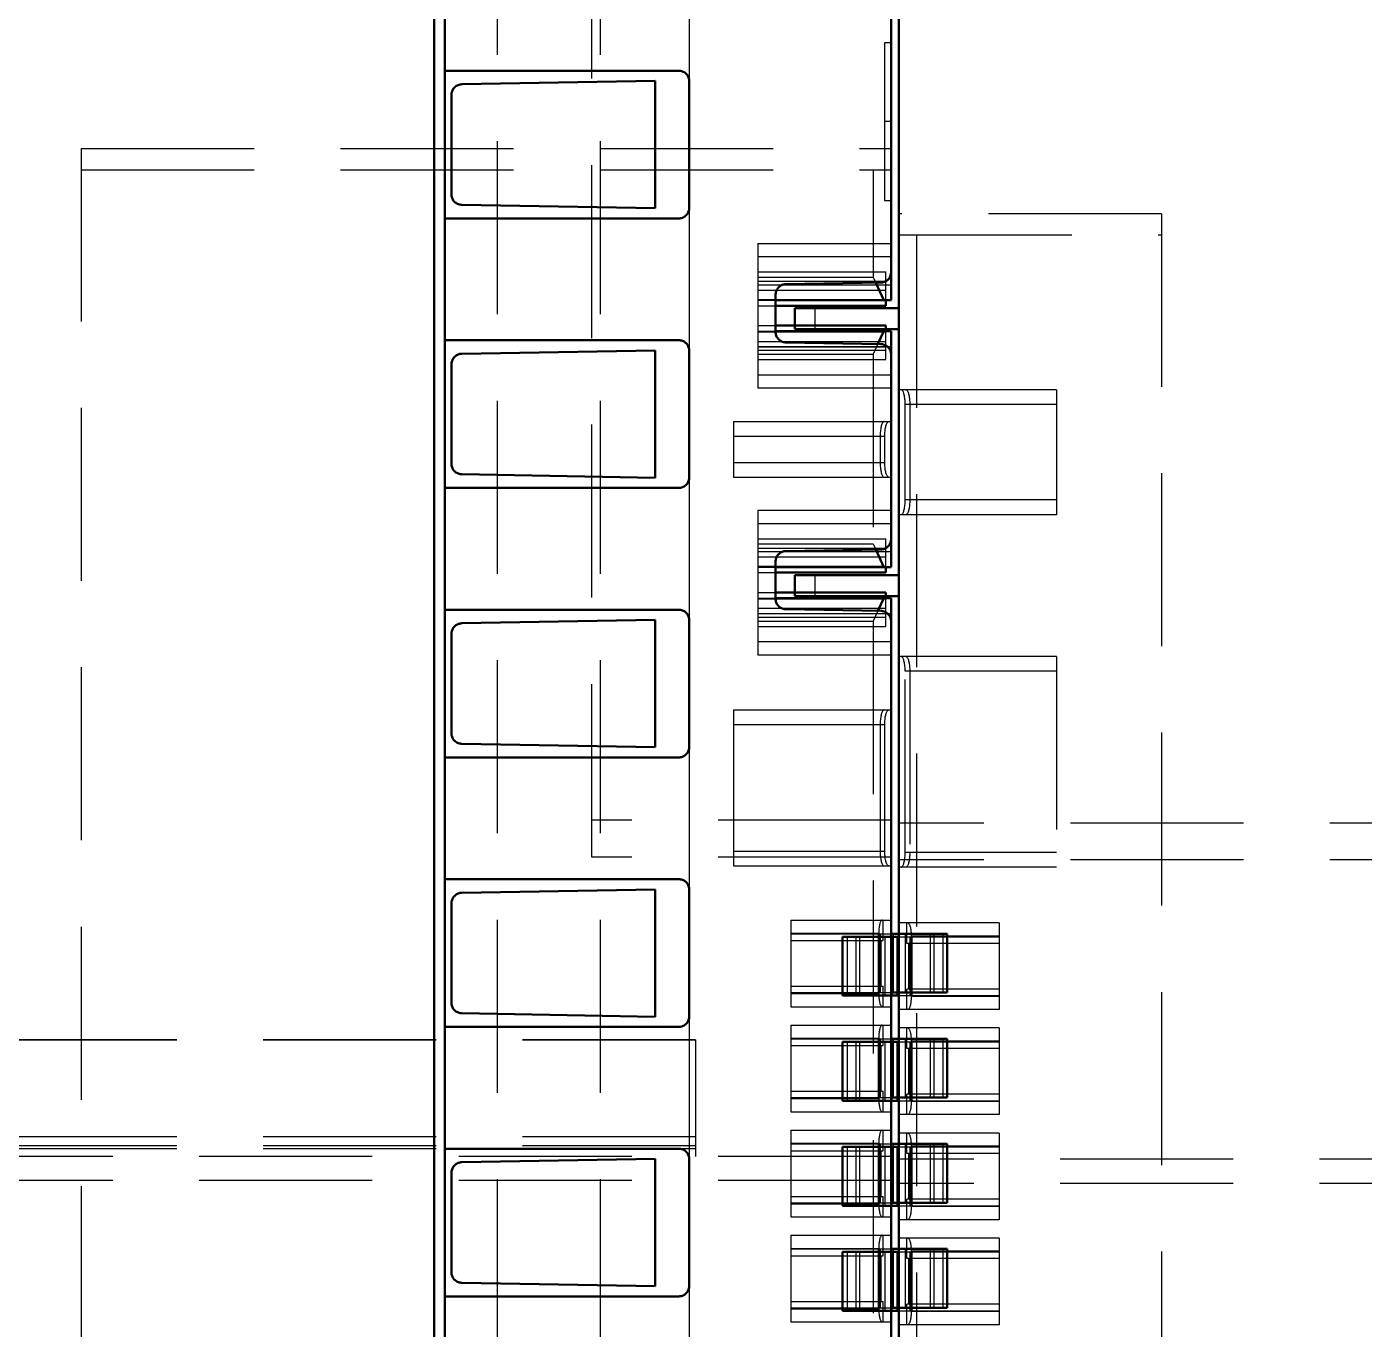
# Model space of a CAD drawing. Extents: x -891 to 6596, y -1 to 298.
# Drawn here: x -326.95 to -323.083, y 171.118 to 174.883 of the extents above; entities that cross this region are included whole.
import ezdxf

# ---------------------------------------------------------------- set-up
doc = ezdxf.new("R2010")
doc.units = 0
doc.header["$MEASUREMENT"] = 0
doc.linetypes.add('Center', pattern=[1.5, 0.45, -0.5, 0.05, -0.5])
doc.linetypes.add('DASHED', pattern=[0.75, 0.5, -0.25])
for name, color, linetype, lineweight in [('AM_0', 7, 'Continuous', 50), ('AM_4', 3, 'Continuous', 25), ('AM_7', 7, 'Center', 25), ('AM_9', 6, 'DASHED', 25)]:
    doc.layers.add(name, color=color, linetype=linetype, lineweight=lineweight)

msp = doc.modelspace()

# ---------------------------------------------------------------- linework, layer by layer
at = {"layer": 'AM_0'}
for p, q in [((-324.4288, 184.0919), (-324.4288, 164.503)), ((-324.4511, 184.0537), (-324.4511, 174.0926)), ((-325.7721, 165.2096), (-325.7721, 180.092)), ((-325.7417, 180.092), (-325.7417, 164.9667)), ((-325.065, 174.7559), (-325.7417, 174.7559)), ((-325.1335, 174.7264), (-325.6923, 174.7166)), ((-325.1335, 174.3585), (-325.1335, 174.7264)), ((-325.0346, 174.3594), (-325.0346, 174.7255)), ((-325.7222, 174.6862), (-325.7222, 174.3987)), ((-325.6923, 174.3683), (-325.1335, 174.3585)), ((-325.7417, 174.329), (-325.065, 174.329)), ((-324.4809, 174.1435), (-324.7553, 174.1387)), ((-324.4953, 174.1432), (-324.4718, 174.0926)), ((-324.7851, 174.1083), (-324.7851, 174.001)), ((-324.7851, 174.0926), (-324.4511, 174.0926)), ((-324.4659, 174.0767), (-324.4659, 174.0926)), ((-324.7851, 174.0767), (-324.4659, 174.0767)), ((-324.7295, 174.0693), (-324.4288, 174.0693)), ((-324.7295, 174.0693), (-324.7295, 174.0086)), ((-324.7851, 174.019), (-324.4659, 174.019)), ((-324.4511, 174.003), (-324.7851, 174.003)), ((-324.7295, 174.0086), (-324.4288, 174.0086)), ((-324.4718, 174.003), (-324.489, 173.966)), ((-324.4659, 174.003), (-324.4659, 174.019)), ((-324.4511, 174.003), (-324.4511, 173.3212)), ((-325.065, 173.9769), (-325.7417, 173.9769)), ((-324.7553, 173.9706), (-324.4809, 173.9658)), ((-325.1335, 173.9474), (-325.6923, 173.9376)), ((-325.1335, 173.5796), (-325.1335, 173.9474)), ((-325.0346, 173.5804), (-325.0346, 173.9465)), ((-325.7222, 173.9073), (-325.7222, 173.6197)), ((-325.6923, 173.5893), (-325.1335, 173.5796)), ((-325.7417, 173.5501), (-325.065, 173.5501)), ((-324.4809, 173.3721), (-324.7553, 173.3673)), ((-324.4953, 173.3719), (-324.4718, 173.3212)), ((-324.7851, 173.3369), (-324.7851, 173.2296)), ((-324.7851, 173.3212), (-324.4511, 173.3212)), ((-324.4659, 173.3053), (-324.4659, 173.3212)), ((-324.7851, 173.3053), (-324.4659, 173.3053)), ((-324.7295, 173.2979), (-324.4288, 173.2979)), ((-324.7295, 173.2979), (-324.7295, 173.2372)), ((-324.7851, 173.2476), (-324.4659, 173.2476)), ((-324.4511, 173.2316), (-324.7851, 173.2316)), ((-324.7295, 173.2372), (-324.4288, 173.2372)), ((-324.4718, 173.2316), (-324.489, 173.1946)), ((-324.4659, 173.2316), (-324.4659, 173.2476)), ((-324.4511, 173.2316), (-324.4511, 168.693)), ((-325.065, 173.1979), (-325.7417, 173.1979)), ((-324.7553, 173.1992), (-324.4809, 173.1945)), ((-325.1335, 173.1684), (-325.6923, 173.1587)), ((-325.1335, 172.8006), (-325.1335, 173.1684)), ((-325.0346, 172.8015), (-325.0346, 173.1676)), ((-325.7222, 173.1283), (-325.7222, 172.8407)), ((-325.6923, 172.8104), (-325.1335, 172.8006)), ((-325.7417, 172.7711), (-325.065, 172.7711)), ((-325.065, 172.419), (-325.7417, 172.419)), ((-325.1335, 172.3895), (-325.6923, 172.3797)), ((-325.1335, 172.0216), (-325.1335, 172.3895)), ((-325.0346, 172.0225), (-325.0346, 172.3886)), ((-325.7222, 172.3493), (-325.7222, 172.0618)), ((-324.5913, 172.2525), (-324.5913, 172.0824)), ((-324.5913, 172.2525), (-324.4288, 172.2525)), ((-324.4511, 172.2614), (-324.2886, 172.2614)), ((-324.2886, 172.0913), (-324.2886, 172.2614)), ((-324.5913, 172.0824), (-324.4288, 172.0824)), ((-324.4511, 172.0913), (-324.2886, 172.0913)), ((-325.6923, 172.0314), (-325.1335, 172.0216)), ((-325.7417, 171.9921), (-325.065, 171.9921)), ((-324.4511, 171.9577), (-324.2886, 171.9577)), ((-324.2886, 171.7876), (-324.2886, 171.9577)), ((-324.5913, 171.9488), (-324.5913, 171.7787)), ((-324.5913, 171.9488), (-324.4288, 171.9488)), ((-324.5913, 171.7787), (-324.4288, 171.7787)), ((-324.4511, 171.7876), (-324.2886, 171.7876)), ((-324.5913, 171.6451), (-324.5913, 171.475)), ((-324.5913, 171.6451), (-324.4288, 171.6451)), ((-324.4511, 171.654), (-324.2886, 171.654)), ((-324.2886, 171.4839), (-324.2886, 171.654)), ((-325.065, 171.64), (-325.7417, 171.64)), ((-325.1335, 171.6105), (-325.6923, 171.6007)), ((-325.1335, 171.2427), (-325.1335, 171.6105)), ((-325.0346, 171.2435), (-325.0346, 171.6096)), ((-325.7222, 171.5704), (-325.7222, 171.2828)), ((-324.5913, 171.475), (-324.4288, 171.475)), ((-324.4511, 171.4839), (-324.2886, 171.4839)), ((-324.5913, 171.3414), (-324.5913, 171.1713)), ((-324.5913, 171.3414), (-324.4288, 171.3414)), ((-324.4511, 171.3503), (-324.2886, 171.3503)), ((-324.2886, 171.1802), (-324.2886, 171.3503)), ((-325.6923, 171.2524), (-325.1335, 171.2427)), ((-325.7417, 171.2132), (-325.065, 171.2132)), ((-324.4511, 171.1802), (-324.2886, 171.1802)), ((-324.5913, 171.1713), (-324.4288, 171.1713))]:
    msp.add_line(p, q, dxfattribs=at)
for points in [[(-325.0346, 174.7255), (-325.0347, 174.7282), (-325.0351, 174.7308), (-325.0356, 174.7334), (-325.0364, 174.7359), (-325.0374, 174.7383), (-325.0387, 174.7407), (-325.0401, 174.7429), (-325.0417, 174.745), (-325.0435, 174.747), (-325.0454, 174.7488), (-325.0475, 174.7504), (-325.0498, 174.7518), (-325.0521, 174.753), (-325.0546, 174.754), (-325.0571, 174.7548), (-325.0597, 174.7554), (-325.0623, 174.7558), (-325.065, 174.7559)], [(-325.6923, 174.7166), (-325.695, 174.7165), (-325.6976, 174.7161), (-325.7002, 174.7154), (-325.7027, 174.7146), (-325.7051, 174.7135), (-325.7074, 174.7123), (-325.7096, 174.7108), (-325.7117, 174.7092), (-325.7136, 174.7073), (-325.7154, 174.7054), (-325.717, 174.7032), (-325.7183, 174.701), (-325.7195, 174.6986), (-325.7205, 174.6961), (-325.7213, 174.6936), (-325.7218, 174.691), (-325.7221, 174.6884), (-325.7222, 174.6862)], [(-325.7222, 174.3987), (-325.722, 174.396), (-325.7217, 174.3934), (-325.7211, 174.3908), (-325.7203, 174.3883), (-325.7193, 174.3858), (-325.7181, 174.3835), (-325.7167, 174.3812), (-325.7151, 174.3791), (-325.7133, 174.3772), (-325.7113, 174.3754), (-325.7092, 174.3738), (-325.707, 174.3724), (-325.7046, 174.3711), (-325.7022, 174.3701), (-325.6996, 174.3693), (-325.6971, 174.3688), (-325.6944, 174.3684), (-325.6923, 174.3683)], [(-325.065, 174.329), (-325.0623, 174.3292), (-325.0597, 174.3295), (-325.0571, 174.3301), (-325.0546, 174.3309), (-325.0521, 174.3319), (-325.0498, 174.3331), (-325.0475, 174.3345), (-325.0454, 174.3361), (-325.0435, 174.3379), (-325.0417, 174.3399), (-325.0401, 174.342), (-325.0387, 174.3442), (-325.0374, 174.3466), (-325.0364, 174.349), (-325.0356, 174.3515), (-325.0351, 174.3541), (-325.0347, 174.3568), (-325.0346, 174.3594)], [(-324.4809, 174.1435), (-324.4782, 174.1436), (-324.4756, 174.144), (-324.4731, 174.1447), (-324.4705, 174.1455), (-324.4681, 174.1465), (-324.4658, 174.1478), (-324.4636, 174.1493), (-324.4615, 174.1509), (-324.4596, 174.1527), (-324.4578, 174.1547), (-324.4562, 174.1569), (-324.4549, 174.1591), (-324.4537, 174.1615), (-324.4527, 174.164), (-324.452, 174.1665), (-324.4514, 174.1691), (-324.4511, 174.1717), (-324.4511, 174.1738)], [(-324.7553, 174.1387), (-324.7579, 174.1385), (-324.7605, 174.1381), (-324.7631, 174.1375), (-324.7656, 174.1367), (-324.7681, 174.1356), (-324.7704, 174.1344), (-324.7726, 174.1329), (-324.7747, 174.1312), (-324.7766, 174.1294), (-324.7783, 174.1274), (-324.7799, 174.1253), (-324.7813, 174.123), (-324.7825, 174.1207), (-324.7835, 174.1182), (-324.7842, 174.1157), (-324.7847, 174.1131), (-324.785, 174.1104), (-324.7851, 174.1083)], [(-325.0346, 173.9465), (-325.0347, 173.9492), (-325.0351, 173.9518), (-325.0356, 173.9544), (-325.0364, 173.9569), (-325.0374, 173.9594), (-325.0387, 173.9617), (-325.0401, 173.964), (-325.0417, 173.9661), (-325.0435, 173.968), (-325.0454, 173.9698), (-325.0475, 173.9714), (-325.0498, 173.9728), (-325.0521, 173.9741), (-325.0546, 173.9751), (-325.0571, 173.9759), (-325.0597, 173.9764), (-325.0623, 173.9768), (-325.065, 173.9769)], [(-324.7851, 174.001), (-324.785, 173.9983), (-324.7847, 173.9957), (-324.7841, 173.9931), (-324.7833, 173.9906), (-324.7823, 173.9881), (-324.781, 173.9858), (-324.7796, 173.9836), (-324.778, 173.9815), (-324.7762, 173.9795), (-324.7743, 173.9777), (-324.7722, 173.9761), (-324.7699, 173.9747), (-324.7676, 173.9735), (-324.7651, 173.9724), (-324.7626, 173.9716), (-324.76, 173.9711), (-324.7574, 173.9707), (-324.7553, 173.9706)], [(-324.4511, 173.9355), (-324.4512, 173.9381), (-324.4515, 173.9407), (-324.4521, 173.9433), (-324.4529, 173.9459), (-324.4539, 173.9483), (-324.4551, 173.9506), (-324.4565, 173.9529), (-324.4582, 173.955), (-324.46, 173.9569), (-324.4619, 173.9587), (-324.464, 173.9603), (-324.4662, 173.9618), (-324.4686, 173.963), (-324.471, 173.964), (-324.4736, 173.9648), (-324.4762, 173.9654), (-324.4788, 173.9657), (-324.4809, 173.9658)], [(-325.6923, 173.9376), (-325.695, 173.9375), (-325.6976, 173.9371), (-325.7002, 173.9365), (-325.7027, 173.9356), (-325.7051, 173.9346), (-325.7074, 173.9333), (-325.7096, 173.9319), (-325.7117, 173.9302), (-325.7136, 173.9284), (-325.7154, 173.9264), (-325.717, 173.9243), (-325.7183, 173.922), (-325.7195, 173.9196), (-325.7205, 173.9172), (-325.7213, 173.9146), (-325.7218, 173.912), (-325.7221, 173.9094), (-325.7222, 173.9073)], [(-325.7222, 173.6197), (-325.722, 173.6171), (-325.7217, 173.6144), (-325.7211, 173.6118), (-325.7203, 173.6093), (-325.7193, 173.6069), (-325.7181, 173.6045), (-325.7167, 173.6023), (-325.7151, 173.6002), (-325.7133, 173.5982), (-325.7113, 173.5964), (-325.7092, 173.5948), (-325.707, 173.5934), (-325.7046, 173.5922), (-325.7022, 173.5912), (-325.6996, 173.5904), (-325.6971, 173.5898), (-325.6944, 173.5894), (-325.6923, 173.5893)], [(-325.065, 173.5501), (-325.0623, 173.5502), (-325.0597, 173.5505), (-325.0571, 173.5511), (-325.0546, 173.5519), (-325.0521, 173.5529), (-325.0498, 173.5541), (-325.0475, 173.5556), (-325.0454, 173.5572), (-325.0435, 173.559), (-325.0417, 173.5609), (-325.0401, 173.563), (-325.0387, 173.5653), (-325.0374, 173.5676), (-325.0364, 173.5701), (-325.0356, 173.5726), (-325.0351, 173.5752), (-325.0347, 173.5778), (-325.0346, 173.5804)], [(-324.4809, 173.3721), (-324.4782, 173.3723), (-324.4756, 173.3727), (-324.4731, 173.3733), (-324.4705, 173.3741), (-324.4681, 173.3752), (-324.4658, 173.3764), (-324.4636, 173.3779), (-324.4615, 173.3795), (-324.4596, 173.3814), (-324.4578, 173.3834), (-324.4562, 173.3855), (-324.4549, 173.3877), (-324.4537, 173.3901), (-324.4527, 173.3926), (-324.452, 173.3951), (-324.4514, 173.3977), (-324.4511, 173.4003), (-324.4511, 173.4025)], [(-324.7553, 173.3673), (-324.7579, 173.3672), (-324.7605, 173.3668), (-324.7631, 173.3661), (-324.7656, 173.3653), (-324.7681, 173.3642), (-324.7704, 173.363), (-324.7726, 173.3615), (-324.7747, 173.3599), (-324.7766, 173.358), (-324.7783, 173.3561), (-324.7799, 173.3539), (-324.7813, 173.3517), (-324.7825, 173.3493), (-324.7835, 173.3468), (-324.7842, 173.3443), (-324.7847, 173.3417), (-324.785, 173.3391), (-324.7851, 173.3369)], [(-324.7851, 173.2296), (-324.785, 173.227), (-324.7847, 173.2243), (-324.7841, 173.2217), (-324.7833, 173.2192), (-324.7823, 173.2168), (-324.781, 173.2144), (-324.7796, 173.2122), (-324.778, 173.2101), (-324.7762, 173.2081), (-324.7743, 173.2063), (-324.7722, 173.2047), (-324.7699, 173.2033), (-324.7676, 173.2021), (-324.7651, 173.2011), (-324.7626, 173.2003), (-324.76, 173.1997), (-324.7574, 173.1994), (-324.7553, 173.1992)], [(-325.0346, 173.1676), (-325.0347, 173.1702), (-325.0351, 173.1728), (-325.0356, 173.1754), (-325.0364, 173.178), (-325.0374, 173.1804), (-325.0387, 173.1828), (-325.0401, 173.185), (-325.0417, 173.1871), (-325.0435, 173.189), (-325.0454, 173.1908), (-325.0475, 173.1924), (-325.0498, 173.1939), (-325.0521, 173.1951), (-325.0546, 173.1961), (-325.0571, 173.1969), (-325.0597, 173.1975), (-325.0623, 173.1978), (-325.065, 173.1979)], [(-324.4511, 173.1641), (-324.4512, 173.1667), (-324.4515, 173.1694), (-324.4521, 173.1719), (-324.4529, 173.1745), (-324.4539, 173.1769), (-324.4551, 173.1793), (-324.4565, 173.1815), (-324.4582, 173.1836), (-324.46, 173.1856), (-324.4619, 173.1874), (-324.464, 173.189), (-324.4662, 173.1904), (-324.4686, 173.1916), (-324.471, 173.1926), (-324.4736, 173.1934), (-324.4762, 173.194), (-324.4788, 173.1943), (-324.4809, 173.1945)], [(-325.6923, 173.1587), (-325.695, 173.1585), (-325.6976, 173.1581), (-325.7002, 173.1575), (-325.7027, 173.1567), (-325.7051, 173.1556), (-325.7074, 173.1543), (-325.7096, 173.1529), (-325.7117, 173.1512), (-325.7136, 173.1494), (-325.7154, 173.1474), (-325.717, 173.1453), (-325.7183, 173.143), (-325.7195, 173.1407), (-325.7205, 173.1382), (-325.7213, 173.1357), (-325.7218, 173.1331), (-325.7221, 173.1304), (-325.7222, 173.1283)], [(-325.7222, 172.8407), (-325.722, 172.8381), (-325.7217, 172.8355), (-325.7211, 172.8329), (-325.7203, 172.8303), (-325.7193, 172.8279), (-325.7181, 172.8255), (-325.7167, 172.8233), (-325.7151, 172.8212), (-325.7133, 172.8193), (-325.7113, 172.8175), (-325.7092, 172.8159), (-325.707, 172.8144), (-325.7046, 172.8132), (-325.7022, 172.8122), (-325.6996, 172.8114), (-325.6971, 172.8108), (-325.6944, 172.8105), (-325.6923, 172.8104)], [(-325.065, 172.7711), (-325.0623, 172.7712), (-325.0597, 172.7716), (-325.0571, 172.7721), (-325.0546, 172.7729), (-325.0521, 172.7739), (-325.0498, 172.7752), (-325.0475, 172.7766), (-325.0454, 172.7782), (-325.0435, 172.78), (-325.0417, 172.7819), (-325.0401, 172.7841), (-325.0387, 172.7863), (-325.0374, 172.7886), (-325.0364, 172.7911), (-325.0356, 172.7936), (-325.0351, 172.7962), (-325.0347, 172.7988), (-325.0346, 172.8015)], [(-325.0346, 172.3886), (-325.0347, 172.3912), (-325.0351, 172.3939), (-325.0356, 172.3965), (-325.0364, 172.399), (-325.0374, 172.4014), (-325.0387, 172.4038), (-325.0401, 172.406), (-325.0417, 172.4081), (-325.0435, 172.4101), (-325.0454, 172.4119), (-325.0475, 172.4135), (-325.0498, 172.4149), (-325.0521, 172.4161), (-325.0546, 172.4171), (-325.0571, 172.4179), (-325.0597, 172.4185), (-325.0623, 172.4189), (-325.065, 172.419)], [(-325.6923, 172.3797), (-325.695, 172.3795), (-325.6976, 172.3792), (-325.7002, 172.3785), (-325.7027, 172.3777), (-325.7051, 172.3766), (-325.7074, 172.3754), (-325.7096, 172.3739), (-325.7117, 172.3723), (-325.7136, 172.3704), (-325.7154, 172.3685), (-325.717, 172.3663), (-325.7183, 172.3641), (-325.7195, 172.3617), (-325.7205, 172.3592), (-325.7213, 172.3567), (-325.7218, 172.3541), (-325.7221, 172.3515), (-325.7222, 172.3493)], [(-325.7222, 172.0618), (-325.722, 172.0591), (-325.7217, 172.0565), (-325.7211, 172.0539), (-325.7203, 172.0514), (-325.7193, 172.0489), (-325.7181, 172.0466), (-325.7167, 172.0443), (-325.7151, 172.0422), (-325.7133, 172.0403), (-325.7113, 172.0385), (-325.7092, 172.0369), (-325.707, 172.0355), (-325.7046, 172.0342), (-325.7022, 172.0332), (-325.6996, 172.0324), (-325.6971, 172.0319), (-325.6944, 172.0315), (-325.6923, 172.0314)], [(-325.065, 171.9921), (-325.0623, 171.9922), (-325.0597, 171.9926), (-325.0571, 171.9932), (-325.0546, 171.994), (-325.0521, 171.995), (-325.0498, 171.9962), (-325.0475, 171.9976), (-325.0454, 171.9992), (-325.0435, 172.001), (-325.0417, 172.003), (-325.0401, 172.0051), (-325.0387, 172.0073), (-325.0374, 172.0097), (-325.0364, 172.0121), (-325.0356, 172.0146), (-325.0351, 172.0172), (-325.0347, 172.0199), (-325.0346, 172.0225)], [(-325.0346, 171.6096), (-325.0347, 171.6123), (-325.0351, 171.6149), (-325.0356, 171.6175), (-325.0364, 171.62), (-325.0374, 171.6225), (-325.0387, 171.6248), (-325.0401, 171.6271), (-325.0417, 171.6292), (-325.0435, 171.6311), (-325.0454, 171.6329), (-325.0475, 171.6345), (-325.0498, 171.6359), (-325.0521, 171.6372), (-325.0546, 171.6382), (-325.0571, 171.639), (-325.0597, 171.6395), (-325.0623, 171.6399), (-325.065, 171.64)], [(-325.6923, 171.6007), (-325.695, 171.6006), (-325.6976, 171.6002), (-325.7002, 171.5996), (-325.7027, 171.5987), (-325.7051, 171.5977), (-325.7074, 171.5964), (-325.7096, 171.5949), (-325.7117, 171.5933), (-325.7136, 171.5915), (-325.7154, 171.5895), (-325.717, 171.5874), (-325.7183, 171.5851), (-325.7195, 171.5827), (-325.7205, 171.5803), (-325.7213, 171.5777), (-325.7218, 171.5751), (-325.7221, 171.5725), (-325.7222, 171.5704)], [(-325.7222, 171.2828), (-325.722, 171.2801), (-325.7217, 171.2775), (-325.7211, 171.2749), (-325.7203, 171.2724), (-325.7193, 171.27), (-325.7181, 171.2676), (-325.7167, 171.2654), (-325.7151, 171.2633), (-325.7133, 171.2613), (-325.7113, 171.2595), (-325.7092, 171.2579), (-325.707, 171.2565), (-325.7046, 171.2553), (-325.7022, 171.2543), (-325.6996, 171.2535), (-325.6971, 171.2529), (-325.6944, 171.2525), (-325.6923, 171.2524)], [(-325.065, 171.2132), (-325.0623, 171.2133), (-325.0597, 171.2136), (-325.0571, 171.2142), (-325.0546, 171.215), (-325.0521, 171.216), (-325.0498, 171.2172), (-325.0475, 171.2187), (-325.0454, 171.2203), (-325.0435, 171.2221), (-325.0417, 171.224), (-325.0401, 171.2261), (-325.0387, 171.2283), (-325.0374, 171.2307), (-325.0364, 171.2331), (-325.0356, 171.2357), (-325.0351, 171.2383), (-325.0347, 171.2409), (-325.0346, 171.2435)]]:
    msp.add_lwpolyline(points, dxfattribs=at)
at = {"layer": 'AM_4'}
for p, q in [((-324.6718, 174.0693), (-324.6718, 174.0086)), ((-324.6718, 173.2979), (-324.6718, 173.2372)), ((-324.5782, 172.2525), (-324.5782, 172.0824)), ((-324.3017, 172.2614), (-324.3017, 172.0913)), ((-324.3017, 171.9577), (-324.3017, 171.7876)), ((-324.5782, 171.9488), (-324.5782, 171.7787)), ((-324.5782, 171.6451), (-324.5782, 171.475)), ((-324.3017, 171.654), (-324.3017, 171.4839)), ((-324.5782, 171.3414), (-324.5782, 171.1713)), ((-324.3017, 171.3503), (-324.3017, 171.1802))]:
    msp.add_line(p, q, dxfattribs=at)
at = {"layer": 'AM_7'}
msp.add_line((-324.4501, 174.6089), (-324.4713, 174.6089), dxfattribs=at)
at = {"layer": 'AM_9'}
for p, q in [((-325.5899, 179.0519), (-325.5899, 165.2096)), ((-325.2923, 179.0519), (-325.2923, 165.2096)), ((-325.3166, 172.483), (-325.3166, 176.1273)), ((-325.0346, 175.1384), (-325.0346, 174.7255)), ((-324.4511, 174.8367), (-324.4703, 174.8367)), ((-324.4703, 174.8367), (-324.4703, 174.3811)), ((-326.7925, 174.5314), (-326.7925, 167.3917)), ((-326.7925, 174.5314), (-324.4511, 174.5314)), ((-326.7925, 174.4692), (-324.4511, 174.4692)), ((-324.5027, 174.4692), (-324.5027, 174.1592)), ((-325.0346, 174.3594), (-325.0346, 173.9465)), ((-324.4703, 174.3811), (-324.4511, 174.3811)), ((-323.6696, 174.3426), (-324.4288, 174.3426)), ((-323.6696, 174.3426), (-323.6696, 167.5642)), ((-324.4288, 174.2819), (-323.6696, 174.2819)), ((-324.3772, 174.2819), (-324.3772, 167.625)), ((-324.8367, 174.2566), (-324.4511, 174.2566)), ((-324.8367, 174.2566), (-324.8367, 173.839)), ((-324.8367, 174.2186), (-324.4511, 174.2186)), ((-324.8367, 174.1746), (-324.4659, 174.1746)), ((-324.8367, 174.1592), (-324.5027, 174.1592)), ((-324.5027, 174.1592), (-324.4953, 174.1432)), ((-324.4659, 174.0926), (-324.4659, 174.1746)), ((-324.8367, 174.1476), (-324.4659, 174.1476)), ((-324.8367, 174.1374), (-324.4659, 174.1374)), ((-324.8367, 174.1373), (-324.4511, 174.1373)), ((-324.8367, 174.122), (-324.4659, 174.122)), ((-324.8367, 174.095), (-324.4659, 174.095)), ((-324.8367, 174.0926), (-324.7851, 174.0926)), ((-324.8367, 174.0767), (-324.7851, 174.0767)), ((-324.8367, 174.019), (-324.7851, 174.019)), ((-324.8367, 174.003), (-324.7851, 174.003)), ((-324.4659, 173.921), (-324.4659, 174.003)), ((-324.8367, 174.0007), (-324.4659, 174.0007)), ((-324.8367, 173.9736), (-324.4659, 173.9736)), ((-324.489, 173.966), (-324.5027, 173.9364)), ((-324.8367, 173.9583), (-324.4511, 173.9583)), ((-324.8367, 173.9582), (-324.4659, 173.9582)), ((-324.8367, 173.9481), (-324.4659, 173.9481)), ((-324.8367, 173.9364), (-324.5027, 173.9364)), ((-324.5027, 173.9364), (-324.5027, 173.3879)), ((-324.8367, 173.921), (-324.4659, 173.921)), ((-324.8367, 173.877), (-324.4511, 173.877)), ((-324.8367, 173.839), (-324.4511, 173.839)), ((-323.9733, 173.8339), (-324.4288, 173.8339)), ((-323.9733, 173.8339), (-323.9733, 173.4725)), ((-323.9733, 173.7914), (-324.4105, 173.7914)), ((-324.4105, 173.5151), (-324.4105, 173.7914)), ((-324.3971, 173.7914), (-324.3971, 173.5151)), ((-324.9066, 173.7419), (-324.9066, 173.5809)), ((-324.9066, 173.7419), (-324.4511, 173.7419)), ((-324.9066, 173.6993), (-324.4693, 173.6993)), ((-324.4828, 173.6993), (-324.4828, 173.6234)), ((-324.4693, 173.6234), (-324.4693, 173.6993)), ((-324.9066, 173.6234), (-324.4693, 173.6234)), ((-325.0346, 173.5804), (-325.0346, 173.1676)), ((-324.9066, 173.5809), (-324.4511, 173.5809)), ((-323.9733, 173.5151), (-324.4105, 173.5151)), ((-324.8367, 173.4852), (-324.4511, 173.4852)), ((-324.8367, 173.4852), (-324.8367, 173.0677)), ((-323.9733, 173.4725), (-324.4288, 173.4725)), ((-324.8367, 173.4473), (-324.4511, 173.4473)), ((-324.8367, 173.4032), (-324.4659, 173.4032)), ((-324.8367, 173.3879), (-324.5027, 173.3879)), ((-324.5027, 173.3879), (-324.4953, 173.3719)), ((-324.4659, 173.3212), (-324.4659, 173.4032)), ((-324.8367, 173.3762), (-324.4659, 173.3762)), ((-324.8367, 173.366), (-324.4659, 173.366)), ((-324.8367, 173.3659), (-324.4511, 173.3659)), ((-324.8367, 173.3506), (-324.4659, 173.3506)), ((-324.8367, 173.3236), (-324.4659, 173.3236)), ((-324.8367, 173.3212), (-324.7851, 173.3212)), ((-324.8367, 173.3053), (-324.7851, 173.3053)), ((-324.8367, 173.2476), (-324.7851, 173.2476)), ((-324.8367, 173.2316), (-324.7851, 173.2316)), ((-324.8367, 173.2293), (-324.4659, 173.2293)), ((-324.4659, 173.1497), (-324.4659, 173.2316)), ((-324.8367, 173.2023), (-324.4659, 173.2023)), ((-324.489, 173.1946), (-324.5027, 173.165)), ((-324.8367, 173.1869), (-324.4659, 173.1869)), ((-324.8367, 173.1869), (-324.4511, 173.1869)), ((-324.8367, 173.1767), (-324.4659, 173.1767)), ((-324.8367, 173.165), (-324.5027, 173.165)), ((-324.5027, 173.165), (-324.5027, 168.7596)), ((-324.8367, 173.1497), (-324.4659, 173.1497)), ((-324.8367, 173.1056), (-324.4511, 173.1056)), ((-324.8367, 173.0677), (-324.4511, 173.0677)), ((-323.9733, 173.0626), (-324.4288, 173.0626)), ((-323.9733, 173.0626), (-323.9733, 172.4537)), ((-323.9733, 173.02), (-324.4105, 173.02)), ((-324.4105, 172.4962), (-324.4105, 173.02)), ((-324.3971, 173.02), (-324.3971, 172.4962)), ((-324.9066, 172.9082), (-324.4511, 172.9082)), ((-324.9066, 172.9082), (-324.9066, 172.4572)), ((-324.9066, 172.8657), (-324.4693, 172.8657)), ((-324.4828, 172.8657), (-324.4828, 172.4998)), ((-324.4693, 172.4998), (-324.4693, 172.8657)), ((-325.0346, 172.8015), (-325.0346, 172.3886)), ((-324.4511, 172.5893), (-325.3166, 172.5893)), ((-322.6826, 172.5812), (-324.4288, 172.5812)), ((-324.9066, 172.4998), (-324.4693, 172.4998)), ((-323.9733, 172.4962), (-324.4105, 172.4962)), ((-324.4511, 172.483), (-325.3166, 172.483)), ((-324.9066, 172.4572), (-324.4511, 172.4572)), ((-322.6826, 172.4749), (-324.4288, 172.4749)), ((-323.9733, 172.4537), (-324.4288, 172.4537)), ((-324.7411, 172.3008), (-324.4511, 172.3008)), ((-324.7411, 172.3008), (-324.7411, 172.0503)), ((-324.4738, 172.2416), (-324.4738, 172.3008)), ((-324.7411, 172.2629), (-324.4868, 172.2629)), ((-324.4868, 172.2629), (-324.4868, 172.0883)), ((-324.1388, 172.2927), (-324.4288, 172.2927)), ((-324.4061, 172.2335), (-324.4061, 172.2927)), ((-324.1388, 172.2927), (-324.1388, 172.0422)), ((-324.7411, 172.2614), (-324.4511, 172.2614)), ((-324.7411, 172.2416), (-324.4738, 172.2416)), ((-324.5533, 172.2525), (-324.5533, 172.0824)), ((-324.5421, 172.2525), (-324.5421, 172.0824)), ((-324.4885, 172.2614), (-324.4885, 172.0913)), ((-324.4829, 172.2614), (-324.4829, 172.0913)), ((-324.4799, 172.1095), (-324.4799, 172.2416)), ((-324.4696, 172.2525), (-324.4696, 172.0824)), ((-324.4524, 172.2614), (-324.4524, 172.0913)), ((-324.4491, 172.2525), (-324.4491, 172.0824)), ((-324.445, 172.2614), (-324.445, 172.0913)), ((-324.4349, 172.2525), (-324.4349, 172.0824)), ((-324.4308, 172.2614), (-324.4308, 172.0913)), ((-324.4288, 172.2525), (-324.1388, 172.2525)), ((-324.4275, 172.2525), (-324.4275, 172.0824)), ((-324.4102, 172.2614), (-324.4102, 172.0913)), ((-324.1388, 172.2335), (-324.4061, 172.2335)), ((-324.4, 172.1014), (-324.4, 172.2335)), ((-324.3969, 172.2525), (-324.3969, 172.0824)), ((-324.393, 172.2547), (-324.393, 172.0801)), ((-324.1388, 172.2547), (-324.393, 172.2547)), ((-324.3914, 172.2525), (-324.3914, 172.0824)), ((-324.3378, 172.2614), (-324.3378, 172.0913)), ((-324.3265, 172.0913), (-324.3265, 172.2614)), ((-324.7411, 172.1095), (-324.4738, 172.1095)), ((-324.4738, 172.0503), (-324.4738, 172.1095)), ((-324.7411, 172.0913), (-324.4511, 172.0913)), ((-324.7411, 172.0883), (-324.4868, 172.0883)), ((-324.4288, 172.0824), (-324.1388, 172.0824)), ((-324.1388, 172.1014), (-324.4061, 172.1014)), ((-324.4061, 172.0422), (-324.4061, 172.1014)), ((-324.1388, 172.0801), (-324.393, 172.0801)), ((-324.7411, 172.0503), (-324.4511, 172.0503)), ((-324.1388, 172.0422), (-324.4288, 172.0422)), ((-325.0346, 172.0225), (-325.0346, 171.6096)), ((-324.7411, 171.9971), (-324.4511, 171.9971)), ((-324.7411, 171.9971), (-324.7411, 171.7466)), ((-324.4738, 171.9379), (-324.4738, 171.9971)), ((-325.0165, 171.9546), (-327.3782, 171.9546)), ((-325.0165, 171.9537), (-327.3782, 171.9537)), ((-325.0165, 171.9546), (-325.0165, 171.6175)), ((-324.7411, 171.9592), (-324.4868, 171.9592)), ((-324.7411, 171.9577), (-324.4511, 171.9577)), ((-324.4885, 171.9577), (-324.4885, 171.7876)), ((-324.4868, 171.9592), (-324.4868, 171.7846)), ((-324.4829, 171.9577), (-324.4829, 171.7876)), ((-324.4524, 171.9577), (-324.4524, 171.7876)), ((-324.445, 171.9577), (-324.445, 171.7876)), ((-324.4308, 171.9577), (-324.4308, 171.7876)), ((-324.1388, 171.989), (-324.4288, 171.989)), ((-324.4102, 171.9577), (-324.4102, 171.7876)), ((-324.4061, 171.9298), (-324.4061, 171.989)), ((-324.3378, 171.9577), (-324.3378, 171.7876)), ((-324.3265, 171.7876), (-324.3265, 171.9577)), ((-324.1388, 171.989), (-324.1388, 171.7385)), ((-324.7411, 171.9379), (-324.4738, 171.9379)), ((-324.5533, 171.9488), (-324.5533, 171.7787)), ((-324.5421, 171.9488), (-324.5421, 171.7787)), ((-324.4799, 171.8058), (-324.4799, 171.9379)), ((-324.4696, 171.9488), (-324.4696, 171.7787)), ((-324.4491, 171.9488), (-324.4491, 171.7787)), ((-324.4349, 171.9488), (-324.4349, 171.7787)), ((-324.4288, 171.9488), (-324.1388, 171.9488)), ((-324.4275, 171.9488), (-324.4275, 171.7787)), ((-324.1388, 171.9298), (-324.4061, 171.9298)), ((-324.4, 171.7977), (-324.4, 171.9298)), ((-324.3969, 171.9488), (-324.3969, 171.7787)), ((-324.393, 171.951), (-324.393, 171.7764)), ((-324.1388, 171.951), (-324.393, 171.951)), ((-324.3914, 171.9488), (-324.3914, 171.7787)), ((-324.7411, 171.8058), (-324.4738, 171.8058)), ((-324.4738, 171.7466), (-324.4738, 171.8058)), ((-324.1388, 171.7977), (-324.4061, 171.7977)), ((-324.4061, 171.7385), (-324.4061, 171.7977)), ((-324.7411, 171.7876), (-324.4511, 171.7876)), ((-324.7411, 171.7846), (-324.4868, 171.7846)), ((-324.4288, 171.7787), (-324.1388, 171.7787)), ((-324.1388, 171.7764), (-324.393, 171.7764)), ((-324.7411, 171.7466), (-324.4511, 171.7466)), ((-324.1388, 171.7385), (-324.4288, 171.7385)), ((-324.7411, 171.6935), (-324.4511, 171.6935)), ((-324.7411, 171.6935), (-324.7411, 171.4429)), ((-324.4738, 171.6342), (-324.4738, 171.6935)), ((-324.1388, 171.6853), (-324.4288, 171.6853)), ((-324.4061, 171.6261), (-324.4061, 171.6853)), ((-324.1388, 171.6853), (-324.1388, 171.4348)), ((-325.0165, 171.6742), (-327.3782, 171.6742)), ((-325.0165, 171.6479), (-327.3782, 171.6479)), ((-324.7411, 171.6555), (-324.4868, 171.6555)), ((-324.7411, 171.654), (-324.4511, 171.654)), ((-324.5533, 171.6451), (-324.5533, 171.475)), ((-324.5421, 171.6451), (-324.5421, 171.475)), ((-324.4885, 171.654), (-324.4885, 171.4839)), ((-324.4868, 171.6555), (-324.4868, 171.4809)), ((-324.4829, 171.654), (-324.4829, 171.4839)), ((-324.4696, 171.6451), (-324.4696, 171.475)), ((-324.4524, 171.654), (-324.4524, 171.4839)), ((-324.4491, 171.6451), (-324.4491, 171.475)), ((-324.445, 171.654), (-324.445, 171.4839)), ((-324.4349, 171.6451), (-324.4349, 171.475)), ((-324.4308, 171.654), (-324.4308, 171.4839)), ((-324.4288, 171.6451), (-324.1388, 171.6451)), ((-324.4275, 171.6451), (-324.4275, 171.475)), ((-324.4102, 171.654), (-324.4102, 171.4839)), ((-324.3969, 171.6451), (-324.3969, 171.475)), ((-324.393, 171.6474), (-324.393, 171.4727)), ((-324.1388, 171.6474), (-324.393, 171.6474)), ((-324.3914, 171.6451), (-324.3914, 171.475)), ((-324.3378, 171.654), (-324.3378, 171.4839)), ((-324.3265, 171.4839), (-324.3265, 171.654)), ((-324.4511, 171.6175), (-327.7917, 171.6175)), ((-325.0165, 171.6397), (-327.3782, 171.6397)), ((-324.7411, 171.6342), (-324.4738, 171.6342)), ((-324.4799, 171.5021), (-324.4799, 171.6342)), ((-318.9624, 171.6094), (-324.4288, 171.6094)), ((-324.1388, 171.6261), (-324.4061, 171.6261)), ((-324.4, 171.494), (-324.4, 171.6261)), ((-324.4511, 171.5477), (-327.7917, 171.5477)), ((-318.9624, 171.5395), (-324.4288, 171.5395)), ((-324.7411, 171.5021), (-324.4738, 171.5021)), ((-324.4738, 171.4429), (-324.4738, 171.5021)), ((-324.1388, 171.494), (-324.4061, 171.494)), ((-324.4061, 171.4348), (-324.4061, 171.494)), ((-324.7411, 171.4839), (-324.4511, 171.4839)), ((-324.7411, 171.4809), (-324.4868, 171.4809)), ((-324.4288, 171.475), (-324.1388, 171.475)), ((-324.1388, 171.4727), (-324.393, 171.4727)), ((-324.7411, 171.4429), (-324.4511, 171.4429)), ((-324.1388, 171.4348), (-324.4288, 171.4348)), ((-324.7411, 171.3898), (-324.4511, 171.3898)), ((-324.7411, 171.3898), (-324.7411, 171.1392)), ((-324.4738, 171.3305), (-324.4738, 171.3898)), ((-324.1388, 171.3816), (-324.4288, 171.3816)), ((-324.4061, 171.3224), (-324.4061, 171.3816)), ((-324.1388, 171.3816), (-324.1388, 171.1311)), ((-324.7411, 171.3518), (-324.4868, 171.3518)), ((-324.7411, 171.3503), (-324.4511, 171.3503)), ((-324.5533, 171.3414), (-324.5533, 171.1713)), ((-324.5421, 171.3414), (-324.5421, 171.1713)), ((-324.4885, 171.3503), (-324.4885, 171.1802)), ((-324.4868, 171.3518), (-324.4868, 171.1772)), ((-324.4829, 171.3503), (-324.4829, 171.1802)), ((-324.4696, 171.3414), (-324.4696, 171.1713)), ((-324.4524, 171.3503), (-324.4524, 171.1802)), ((-324.4491, 171.3414), (-324.4491, 171.1713)), ((-324.445, 171.3503), (-324.445, 171.1802)), ((-324.4349, 171.3414), (-324.4349, 171.1713)), ((-324.4308, 171.3503), (-324.4308, 171.1802)), ((-324.4288, 171.3414), (-324.1388, 171.3414)), ((-324.4275, 171.3414), (-324.4275, 171.1713)), ((-324.4102, 171.3503), (-324.4102, 171.1802)), ((-324.3969, 171.3414), (-324.3969, 171.1713)), ((-324.393, 171.3437), (-324.393, 171.169)), ((-324.1388, 171.3437), (-324.393, 171.3437)), ((-324.3914, 171.3414), (-324.3914, 171.1713)), ((-324.3378, 171.3503), (-324.3378, 171.1802)), ((-324.3265, 171.1802), (-324.3265, 171.3503)), ((-324.7411, 171.3305), (-324.4738, 171.3305)), ((-324.4799, 171.1984), (-324.4799, 171.3305)), ((-324.1388, 171.3224), (-324.4061, 171.3224)), ((-324.4, 171.1903), (-324.4, 171.3224)), ((-325.0346, 171.2435), (-325.0346, 170.8307)), ((-324.7411, 171.1984), (-324.4738, 171.1984)), ((-324.7411, 171.1802), (-324.4511, 171.1802)), ((-324.4738, 171.1392), (-324.4738, 171.1984)), ((-324.1388, 171.1903), (-324.4061, 171.1903)), ((-324.4061, 171.1311), (-324.4061, 171.1903)), ((-324.7411, 171.1772), (-324.4868, 171.1772)), ((-324.4288, 171.1713), (-324.1388, 171.1713)), ((-324.1388, 171.169), (-324.393, 171.169)), ((-324.7411, 171.1392), (-324.4511, 171.1392)), ((-324.1388, 171.1311), (-324.4288, 171.1311))]:
    msp.add_line(p, q, dxfattribs=at)
for points in [[(-324.4105, 173.7914), (-324.4106, 173.7951), (-324.4107, 173.7988), (-324.4109, 173.8024), (-324.4112, 173.806), (-324.4116, 173.8094), (-324.412, 173.8127), (-324.4126, 173.8158), (-324.4132, 173.8187), (-324.4139, 173.8215), (-324.4146, 173.824), (-324.4154, 173.8262), (-324.4162, 173.8282), (-324.4171, 173.83), (-324.418, 173.8314), (-324.419, 173.8325), (-324.4199, 173.8333), (-324.4209, 173.8338), (-324.4219, 173.8339)], [(-324.4085, 173.8339), (-324.4075, 173.8338), (-324.4065, 173.8333), (-324.4055, 173.8325), (-324.4046, 173.8314), (-324.4037, 173.83), (-324.4028, 173.8282), (-324.402, 173.8262), (-324.4012, 173.824), (-324.4004, 173.8215), (-324.3998, 173.8187), (-324.3992, 173.8158), (-324.3986, 173.8127), (-324.3982, 173.8094), (-324.3978, 173.806), (-324.3975, 173.8024), (-324.3973, 173.7988), (-324.3972, 173.7951), (-324.3971, 173.7914)], [(-324.4714, 173.7419), (-324.4724, 173.7417), (-324.4734, 173.7412), (-324.4743, 173.7404), (-324.4753, 173.7393), (-324.4762, 173.7379), (-324.4771, 173.7362), (-324.4779, 173.7342), (-324.4787, 173.7319), (-324.4794, 173.7294), (-324.4801, 173.7267), (-324.4807, 173.7237), (-324.4812, 173.7206), (-324.4817, 173.7173), (-324.4821, 173.7139), (-324.4824, 173.7103), (-324.4826, 173.7067), (-324.4827, 173.703), (-324.4828, 173.6993)], [(-324.4693, 173.6993), (-324.4693, 173.703), (-324.4692, 173.7067), (-324.469, 173.7103), (-324.4687, 173.7139), (-324.4683, 173.7173), (-324.4678, 173.7206), (-324.4673, 173.7237), (-324.4667, 173.7267), (-324.466, 173.7294), (-324.4653, 173.7319), (-324.4645, 173.7342), (-324.4637, 173.7362), (-324.4628, 173.7379), (-324.4619, 173.7393), (-324.4609, 173.7404), (-324.4599, 173.7412), (-324.459, 173.7417), (-324.458, 173.7419)], [(-324.4828, 173.6234), (-324.4827, 173.6197), (-324.4826, 173.616), (-324.4824, 173.6124), (-324.4821, 173.6089), (-324.4817, 173.6054), (-324.4812, 173.6022), (-324.4807, 173.599), (-324.4801, 173.5961), (-324.4794, 173.5933), (-324.4787, 173.5908), (-324.4779, 173.5886), (-324.4771, 173.5866), (-324.4762, 173.5849), (-324.4753, 173.5835), (-324.4743, 173.5823), (-324.4734, 173.5815), (-324.4724, 173.5811), (-324.4714, 173.5809)], [(-324.458, 173.5809), (-324.459, 173.5811), (-324.4599, 173.5815), (-324.4609, 173.5823), (-324.4619, 173.5835), (-324.4628, 173.5849), (-324.4637, 173.5866), (-324.4645, 173.5886), (-324.4653, 173.5908), (-324.466, 173.5933), (-324.4667, 173.5961), (-324.4673, 173.599), (-324.4678, 173.6022), (-324.4683, 173.6054), (-324.4687, 173.6089), (-324.469, 173.6124), (-324.4692, 173.616), (-324.4693, 173.6197), (-324.4693, 173.6234)], [(-324.4219, 173.4725), (-324.4209, 173.4727), (-324.4199, 173.4732), (-324.419, 173.474), (-324.418, 173.4751), (-324.4171, 173.4765), (-324.4162, 173.4782), (-324.4154, 173.4802), (-324.4146, 173.4825), (-324.4139, 173.485), (-324.4132, 173.4877), (-324.4126, 173.4907), (-324.412, 173.4938), (-324.4116, 173.4971), (-324.4112, 173.5005), (-324.4109, 173.5041), (-324.4107, 173.5077), (-324.4106, 173.5114), (-324.4105, 173.5151)], [(-324.3971, 173.5151), (-324.3972, 173.5114), (-324.3973, 173.5077), (-324.3975, 173.5041), (-324.3978, 173.5005), (-324.3982, 173.4971), (-324.3986, 173.4938), (-324.3992, 173.4907), (-324.3998, 173.4877), (-324.4004, 173.485), (-324.4012, 173.4825), (-324.402, 173.4802), (-324.4028, 173.4782), (-324.4037, 173.4765), (-324.4046, 173.4751), (-324.4055, 173.474), (-324.4065, 173.4732), (-324.4075, 173.4727), (-324.4085, 173.4725)], [(-324.4105, 173.02), (-324.4106, 173.0237), (-324.4107, 173.0274), (-324.4109, 173.031), (-324.4112, 173.0346), (-324.4116, 173.038), (-324.412, 173.0413), (-324.4126, 173.0444), (-324.4132, 173.0474), (-324.4139, 173.0501), (-324.4146, 173.0526), (-324.4154, 173.0549), (-324.4162, 173.0569), (-324.4171, 173.0586), (-324.418, 173.06), (-324.419, 173.0611), (-324.4199, 173.0619), (-324.4209, 173.0624), (-324.4219, 173.0626)], [(-324.4085, 173.0626), (-324.4075, 173.0624), (-324.4065, 173.0619), (-324.4055, 173.0611), (-324.4046, 173.06), (-324.4037, 173.0586), (-324.4028, 173.0569), (-324.402, 173.0549), (-324.4012, 173.0526), (-324.4004, 173.0501), (-324.3998, 173.0474), (-324.3992, 173.0444), (-324.3986, 173.0413), (-324.3982, 173.038), (-324.3978, 173.0346), (-324.3975, 173.031), (-324.3973, 173.0274), (-324.3972, 173.0237), (-324.3971, 173.02)], [(-324.4714, 172.9082), (-324.4724, 172.9081), (-324.4734, 172.9076), (-324.4743, 172.9068), (-324.4753, 172.9057), (-324.4762, 172.9042), (-324.4771, 172.9025), (-324.4779, 172.9005), (-324.4787, 172.8983), (-324.4794, 172.8958), (-324.4801, 172.893), (-324.4807, 172.8901), (-324.4812, 172.887), (-324.4817, 172.8837), (-324.4821, 172.8802), (-324.4824, 172.8767), (-324.4826, 172.8731), (-324.4827, 172.8694), (-324.4828, 172.8657)], [(-324.4693, 172.8657), (-324.4693, 172.8694), (-324.4692, 172.8731), (-324.469, 172.8767), (-324.4687, 172.8802), (-324.4683, 172.8837), (-324.4678, 172.887), (-324.4673, 172.8901), (-324.4667, 172.893), (-324.466, 172.8958), (-324.4653, 172.8983), (-324.4645, 172.9005), (-324.4637, 172.9025), (-324.4628, 172.9042), (-324.4619, 172.9057), (-324.4609, 172.9068), (-324.4599, 172.9076), (-324.459, 172.9081), (-324.458, 172.9082)], [(-324.4828, 172.4998), (-324.4827, 172.496), (-324.4826, 172.4924), (-324.4824, 172.4887), (-324.4821, 172.4852), (-324.4817, 172.4818), (-324.4812, 172.4785), (-324.4807, 172.4754), (-324.4801, 172.4724), (-324.4794, 172.4697), (-324.4787, 172.4672), (-324.4779, 172.4649), (-324.4771, 172.4629), (-324.4762, 172.4612), (-324.4753, 172.4598), (-324.4743, 172.4587), (-324.4734, 172.4579), (-324.4724, 172.4574), (-324.4714, 172.4572)], [(-324.458, 172.4572), (-324.459, 172.4574), (-324.4599, 172.4579), (-324.4609, 172.4587), (-324.4619, 172.4598), (-324.4628, 172.4612), (-324.4637, 172.4629), (-324.4645, 172.4649), (-324.4653, 172.4672), (-324.466, 172.4697), (-324.4667, 172.4724), (-324.4673, 172.4754), (-324.4678, 172.4785), (-324.4683, 172.4818), (-324.4687, 172.4852), (-324.469, 172.4887), (-324.4692, 172.4924), (-324.4693, 172.496), (-324.4693, 172.4998)], [(-324.4219, 172.4537), (-324.4209, 172.4538), (-324.4199, 172.4543), (-324.419, 172.4551), (-324.418, 172.4562), (-324.4171, 172.4576), (-324.4162, 172.4594), (-324.4154, 172.4613), (-324.4146, 172.4636), (-324.4139, 172.4661), (-324.4132, 172.4688), (-324.4126, 172.4718), (-324.412, 172.4749), (-324.4116, 172.4782), (-324.4112, 172.4816), (-324.4109, 172.4852), (-324.4107, 172.4888), (-324.4106, 172.4925), (-324.4105, 172.4962)], [(-324.3971, 172.4962), (-324.3972, 172.4925), (-324.3973, 172.4888), (-324.3975, 172.4852), (-324.3978, 172.4816), (-324.3982, 172.4782), (-324.3986, 172.4749), (-324.3992, 172.4718), (-324.3998, 172.4688), (-324.4004, 172.4661), (-324.4012, 172.4636), (-324.402, 172.4613), (-324.4028, 172.4594), (-324.4037, 172.4576), (-324.4046, 172.4562), (-324.4055, 172.4551), (-324.4065, 172.4543), (-324.4075, 172.4538), (-324.4085, 172.4537)], [(-324.4767, 172.3008), (-324.4776, 172.3007), (-324.4784, 172.3003), (-324.4793, 172.2995), (-324.4801, 172.2985), (-324.481, 172.2973), (-324.4817, 172.2957), (-324.4825, 172.294), (-324.4832, 172.292), (-324.4839, 172.2897), (-324.4845, 172.2873), (-324.485, 172.2846), (-324.4855, 172.2819), (-324.4859, 172.2789), (-324.4862, 172.2759), (-324.4865, 172.2727), (-324.4867, 172.2695), (-324.4868, 172.2662), (-324.4868, 172.2629)], [(-324.4032, 172.2927), (-324.4023, 172.2926), (-324.4014, 172.2921), (-324.4006, 172.2914), (-324.3997, 172.2904), (-324.3989, 172.2891), (-324.3981, 172.2876), (-324.3974, 172.2858), (-324.3967, 172.2838), (-324.396, 172.2816), (-324.3954, 172.2791), (-324.3949, 172.2765), (-324.3944, 172.2737), (-324.394, 172.2708), (-324.3937, 172.2677), (-324.3934, 172.2646), (-324.3932, 172.2613), (-324.3931, 172.258), (-324.393, 172.2547)], [(-324.4868, 172.0883), (-324.4868, 172.0849), (-324.4867, 172.0817), (-324.4865, 172.0784), (-324.4862, 172.0753), (-324.4859, 172.0722), (-324.4855, 172.0693), (-324.485, 172.0665), (-324.4845, 172.0638), (-324.4839, 172.0614), (-324.4832, 172.0592), (-324.4825, 172.0572), (-324.4817, 172.0554), (-324.481, 172.0538), (-324.4801, 172.0526), (-324.4793, 172.0516), (-324.4784, 172.0509), (-324.4776, 172.0504), (-324.4767, 172.0503)], [(-324.393, 172.0801), (-324.3931, 172.0768), (-324.3932, 172.0735), (-324.3934, 172.0703), (-324.3937, 172.0671), (-324.394, 172.0641), (-324.3944, 172.0611), (-324.3949, 172.0583), (-324.3954, 172.0557), (-324.396, 172.0533), (-324.3967, 172.051), (-324.3974, 172.049), (-324.3981, 172.0472), (-324.3989, 172.0457), (-324.3997, 172.0444), (-324.4006, 172.0435), (-324.4014, 172.0427), (-324.4023, 172.0423), (-324.4032, 172.0422)], [(-324.4767, 171.9971), (-324.4776, 171.997), (-324.4784, 171.9966), (-324.4793, 171.9958), (-324.4801, 171.9949), (-324.481, 171.9936), (-324.4817, 171.9921), (-324.4825, 171.9903), (-324.4832, 171.9883), (-324.4839, 171.986), (-324.4845, 171.9836), (-324.485, 171.981), (-324.4855, 171.9782), (-324.4859, 171.9752), (-324.4862, 171.9722), (-324.4865, 171.969), (-324.4867, 171.9658), (-324.4868, 171.9625), (-324.4868, 171.9592)], [(-324.4032, 171.989), (-324.4023, 171.9889), (-324.4014, 171.9884), (-324.4006, 171.9877), (-324.3997, 171.9867), (-324.3989, 171.9855), (-324.3981, 171.9839), (-324.3974, 171.9821), (-324.3967, 171.9801), (-324.396, 171.9779), (-324.3954, 171.9755), (-324.3949, 171.9728), (-324.3944, 171.97), (-324.394, 171.9671), (-324.3937, 171.964), (-324.3934, 171.9609), (-324.3932, 171.9576), (-324.3931, 171.9544), (-324.393, 171.951)], [(-324.4868, 171.7846), (-324.4868, 171.7812), (-324.4867, 171.778), (-324.4865, 171.7747), (-324.4862, 171.7716), (-324.4859, 171.7685), (-324.4855, 171.7656), (-324.485, 171.7628), (-324.4845, 171.7602), (-324.4839, 171.7577), (-324.4832, 171.7555), (-324.4825, 171.7535), (-324.4817, 171.7517), (-324.481, 171.7502), (-324.4801, 171.7489), (-324.4793, 171.7479), (-324.4784, 171.7472), (-324.4776, 171.7467), (-324.4767, 171.7466)], [(-324.393, 171.7764), (-324.3931, 171.7731), (-324.3932, 171.7698), (-324.3934, 171.7666), (-324.3937, 171.7634), (-324.394, 171.7604), (-324.3944, 171.7574), (-324.3949, 171.7547), (-324.3954, 171.752), (-324.396, 171.7496), (-324.3967, 171.7473), (-324.3974, 171.7453), (-324.3981, 171.7436), (-324.3989, 171.742), (-324.3997, 171.7408), (-324.4006, 171.7398), (-324.4014, 171.739), (-324.4023, 171.7386), (-324.4032, 171.7385)], [(-324.4767, 171.6935), (-324.4776, 171.6933), (-324.4784, 171.6929), (-324.4793, 171.6922), (-324.4801, 171.6912), (-324.481, 171.6899), (-324.4817, 171.6884), (-324.4825, 171.6866), (-324.4832, 171.6846), (-324.4839, 171.6823), (-324.4845, 171.6799), (-324.485, 171.6773), (-324.4855, 171.6745), (-324.4859, 171.6715), (-324.4862, 171.6685), (-324.4865, 171.6653), (-324.4867, 171.6621), (-324.4868, 171.6588), (-324.4868, 171.6555)], [(-324.4032, 171.6853), (-324.4023, 171.6852), (-324.4014, 171.6847), (-324.4006, 171.684), (-324.3997, 171.683), (-324.3989, 171.6818), (-324.3981, 171.6802), (-324.3974, 171.6785), (-324.3967, 171.6764), (-324.396, 171.6742), (-324.3954, 171.6718), (-324.3949, 171.6691), (-324.3944, 171.6663), (-324.394, 171.6634), (-324.3937, 171.6603), (-324.3934, 171.6572), (-324.3932, 171.6539), (-324.3931, 171.6507), (-324.393, 171.6474)], [(-324.4868, 171.4809), (-324.4868, 171.4776), (-324.4867, 171.4743), (-324.4865, 171.471), (-324.4862, 171.4679), (-324.4859, 171.4648), (-324.4855, 171.4619), (-324.485, 171.4591), (-324.4845, 171.4565), (-324.4839, 171.454), (-324.4832, 171.4518), (-324.4825, 171.4498), (-324.4817, 171.448), (-324.481, 171.4465), (-324.4801, 171.4452), (-324.4793, 171.4442), (-324.4784, 171.4435), (-324.4776, 171.443), (-324.4767, 171.4429)], [(-324.393, 171.4727), (-324.3931, 171.4694), (-324.3932, 171.4661), (-324.3934, 171.4629), (-324.3937, 171.4598), (-324.394, 171.4567), (-324.3944, 171.4538), (-324.3949, 171.451), (-324.3954, 171.4483), (-324.396, 171.4459), (-324.3967, 171.4437), (-324.3974, 171.4416), (-324.3981, 171.4399), (-324.3989, 171.4383), (-324.3997, 171.4371), (-324.4006, 171.4361), (-324.4014, 171.4354), (-324.4023, 171.4349), (-324.4032, 171.4348)], [(-324.4767, 171.3898), (-324.4776, 171.3896), (-324.4784, 171.3892), (-324.4793, 171.3885), (-324.4801, 171.3875), (-324.481, 171.3862), (-324.4817, 171.3847), (-324.4825, 171.3829), (-324.4832, 171.3809), (-324.4839, 171.3786), (-324.4845, 171.3762), (-324.485, 171.3736), (-324.4855, 171.3708), (-324.4859, 171.3678), (-324.4862, 171.3648), (-324.4865, 171.3616), (-324.4867, 171.3584), (-324.4868, 171.3551), (-324.4868, 171.3518)], [(-324.4032, 171.3816), (-324.4023, 171.3815), (-324.4014, 171.3811), (-324.4006, 171.3803), (-324.3997, 171.3793), (-324.3989, 171.3781), (-324.3981, 171.3765), (-324.3974, 171.3748), (-324.3967, 171.3727), (-324.396, 171.3705), (-324.3954, 171.3681), (-324.3949, 171.3654), (-324.3944, 171.3626), (-324.394, 171.3597), (-324.3937, 171.3566), (-324.3934, 171.3535), (-324.3932, 171.3503), (-324.3931, 171.347), (-324.393, 171.3437)], [(-324.4868, 171.1772), (-324.4868, 171.1739), (-324.4867, 171.1706), (-324.4865, 171.1674), (-324.4862, 171.1642), (-324.4859, 171.1611), (-324.4855, 171.1582), (-324.485, 171.1554), (-324.4845, 171.1528), (-324.4839, 171.1503), (-324.4832, 171.1481), (-324.4825, 171.1461), (-324.4817, 171.1443), (-324.481, 171.1428), (-324.4801, 171.1415), (-324.4793, 171.1405), (-324.4784, 171.1398), (-324.4776, 171.1394), (-324.4767, 171.1392)], [(-324.393, 171.169), (-324.3931, 171.1657), (-324.3932, 171.1625), (-324.3934, 171.1592), (-324.3937, 171.1561), (-324.394, 171.153), (-324.3944, 171.1501), (-324.3949, 171.1473), (-324.3954, 171.1446), (-324.396, 171.1422), (-324.3967, 171.14), (-324.3974, 171.1379), (-324.3981, 171.1362), (-324.3989, 171.1346), (-324.3997, 171.1334), (-324.4006, 171.1324), (-324.4014, 171.1317), (-324.4023, 171.1312), (-324.4032, 171.1311)]]:
    msp.add_lwpolyline(points, dxfattribs=at)

doc.saveas('drawing.dxf')
